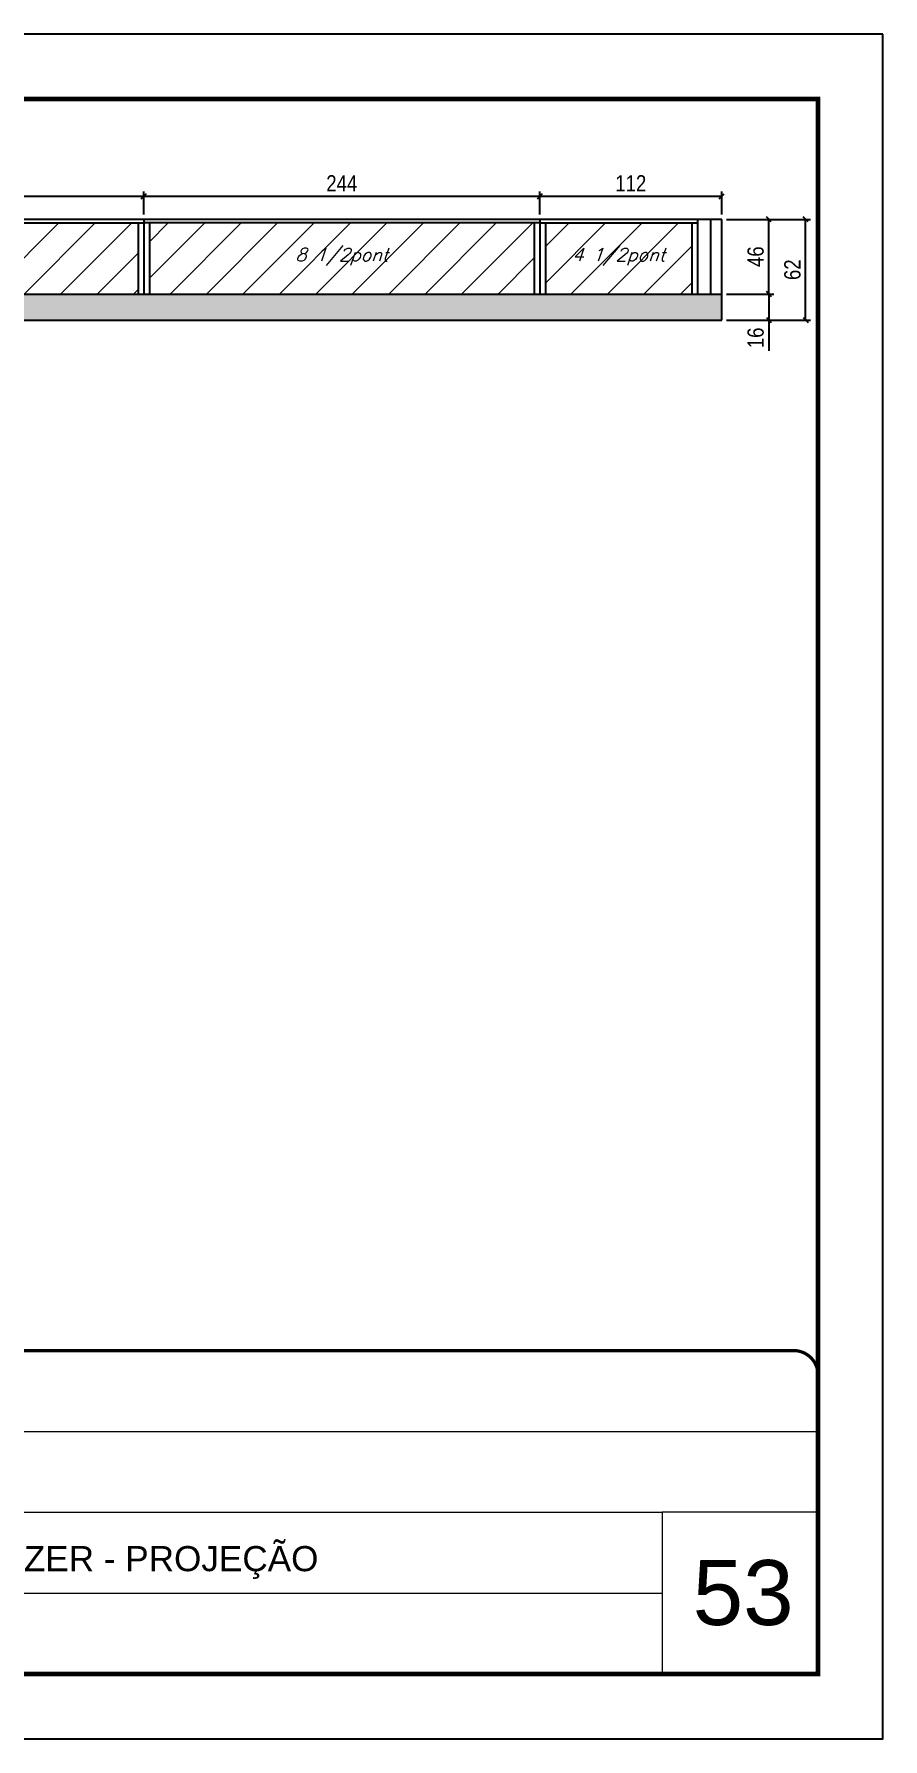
# Model space of a CAD drawing. Extents: x 2603 to 22413, y 1253 to 30260.
# Drawn here: x 3565 to 4088, y 13888 to 14938 of the extents above; entities that cross this region are included whole.
import ezdxf

# ---------------------------------------------------------------- set-up
doc = ezdxf.new("R2010")
doc.units = 0
doc.linetypes.add('CONTINUO', pattern=[0])
doc.linetypes.add('DASHED', pattern=[0.75, 0.5, -0.25])
for name, color, linetype, lineweight in [('CARIMBO', 255, 'Continuous', 9), ('Folhas', 255, 'Continuous', 9), ('Hachura', 251, 'Continuous', 9), ('SARRAFO DE PRESSAO', 251, 'DASHED', 9)]:
    doc.layers.add(name, color=color, linetype=linetype, lineweight=lineweight)
for name, color, linetype in [('COTA', 241, 'Continuous'), ('Painéis', 200, 'Continuous'), ('SARR_2.2x7', 40, 'Continuous'), ('SARR_3.5x7', 81, 'Continuous'), ('texto', 7, 'Continuous')]:
    doc.layers.add(name, color=color, linetype=linetype)
doc.layers.add('Laje_Perimetro', color=7, linetype='Continuous', plot=False)
doc.styles.add('ARIAL', font='arial.ttf')
doc.styles.add('COTA TECNICA', font='techl___.ttf', dxfattribs={"height": 10})
doc.styles.add('Romans', font='romans.shx')
doc.styles.add('Tecnologia', font='')
doc.styles.get('Tecnologia').set_extended_font_data('Forgotten Futurist')
doc.dimstyles.new('PAINEL', dxfattribs={"dimtxt": 10, "dimasz": 3, "dimexe": 3, "dimexo": 3, "dimgap": 3, "dimtad": 1, "dimdec": 1, "dimzin": 12, "dimdsep": 46, "dimtxsty": 'COTA TECNICA', "dimblk1": 'OBLIQUE', "dimblk2": 'OBLIQUE', "dimsah": 1, "dimcen": 0.9, "dimclrd": 4, "dimclre": 4, "dimclrt": 240, "dimadec": 1, "dimazin": 3, "dimtfac": 1, "dimtdec": 1, "dimtmove": 0, "dimatfit": 3, "dimfxl": 1, "dimtolj": 1, "dimtzin": 12, "dimarcsym": 0})

# ---------------------------------------------------------------- blocks, each defined once
blk = doc.blocks.new('9999999999')
at = {"color": 30, "linetype": 'CONTINUO'}
for p, q in [((98564.6, 34230.2), (98564.6, 34429.4)), ((98564.6, 34379.6), (99584, 34379.6)), ((98564.6, 34329.8), (99488, 34329.8)), ((99584, 34329.8), (99488, 34329.8)), ((99488, 34329.8), (99488, 34230.2)), ((98564.6, 34280), (99488, 34280))]:
    blk.add_line(p, q, dxfattribs=at)
at = {"color": 30, "linetype": 'CONTINUO', "const_width": 2}
blk.add_lwpolyline([(99584, 34230.2), (99584, 34414.4, 0.414214), (99569, 34429.4), (98229, 34429.4, 0.414214), (98214, 34414.4), (98214, 34245.2, 0.414214), (98229, 34230.2), (99584, 34230.2)], format="xyb", dxfattribs=at)
at = {"layer": 'Folhas'}
blk.add_lwpolyline([(98139, 34190.2), (99624, 34190.2), (99624, 35240.2), (98139, 35240.2)], close=True, dxfattribs=at)
at = {"layer": 'Folhas', "color": 30, "const_width": 3}
blk.add_lwpolyline([(98214, 34230.2), (99584, 34230.2), (99584, 35200.2), (98214, 35200.2)], close=True, dxfattribs=at)
at = {"color": 7, "linetype": 'Continuous', "ltscale": 5, "style": 'ARIAL'}
for s, height, p in [('SCHWARTZ', 15.48, (98837.7, 34393.1)), ('GWT', 15.48, (98837.7, 34343.3)), ('BUSINESS CENTER E LAZER - PROJEÇÃO', 15.483, (98837.7, 34293.5)), ('NOVA SISTEMAS CONSTRUTIVOS', 11.059, (98263.2, 34267.2)), ('LATERAIS DE VIGAS', 15.483, (98837.7, 34243.7))]:
    blk.add_text(s, height=height, dxfattribs=at).set_placement(p)
at = {"layer": 'Folhas', "color": 7, "style": 'Tecnologia', "width": 1.5}
for s, p in [('CLIENTE:', (98573.7, 34397.2)), ('OBRA:', (98573.7, 34347.3)), ('PAVIMENTO:', (98573.7, 34297.5)), ('PROJETO:', (98573.7, 34247.7))]:
    blk.add_text(s, height=14, dxfattribs=at).set_placement(p)
blk = doc.blocks.new('_Oblique')
at = {"color": 0, "linetype": 'ByBlock', "lineweight": -2}
blk.add_line((-0.5, -0.5), (0.5, 0.5), dxfattribs=at)
blk = doc.blocks.new('*D1859')
at = {"layer": 'COTA', "color": 4, "linetype": 'ByBlock', "lineweight": -2, "transparency": 16777216}
for p, q in [((3991.7, 14823.6), (4020.7, 14823.6)), ((4017.7, 14777.6), (4017.7, 14823.6)), ((3991.7, 14777.6), (4020.7, 14777.6))]:
    blk.add_line(p, q, dxfattribs=at)
at = {"layer": 'Defpoints', "color": 0, "linetype": 'ByBlock', "transparency": 16777216}
for p in [(3988.7, 14823.6), (4017.7, 14823.6), (3988.7, 14777.6)]:
    blk.add_point(p, dxfattribs=at)
at = {"layer": 'COTA', "color": 4, "linetype": 'ByBlock', "lineweight": -2, "transparency": 16777216, "xscale": 3, "yscale": 3, "zscale": 3}
for p, rotation in [((4017.7, 14823.6), 90), ((4017.7, 14777.6), 270)]:
    blk.add_blockref('_Oblique', p, dxfattribs=dict(at, rotation=rotation))
at = {"layer": 'COTA', "color": 240, "linetype": 'ByBlock', "transparency": 16777216, "insert": (4009.6, 14800.6), "char_height": 10, "attachment_point": 5, "rotation": 90, "style": 'COTA TECNICA'}
blk.add_mtext('\\A1;46', dxfattribs=at)
blk = doc.blocks.new('*D1860')
at = {"layer": 'COTA', "color": 4, "linetype": 'ByBlock', "lineweight": -2, "transparency": 16777216}
for p, q in [((3991.7, 14777.6), (4020.7, 14777.6)), ((4017.7, 14777.6), (4017.7, 14761.6)), ((3991.7, 14761.6), (4020.7, 14761.6)), ((4017.7, 14761.6), (4017.7, 14742.6))]:
    blk.add_line(p, q, dxfattribs=at)
at = {"layer": 'Defpoints', "color": 0, "linetype": 'ByBlock', "transparency": 16777216}
for p in [(3988.7, 14777.6), (3988.7, 14761.6), (4017.7, 14761.6)]:
    blk.add_point(p, dxfattribs=at)
at = {"layer": 'COTA', "color": 4, "linetype": 'ByBlock', "lineweight": -2, "transparency": 16777216, "xscale": 3, "yscale": 3, "zscale": 3}
for p, rotation in [((4017.7, 14777.6), 90), ((4017.7, 14761.6), 270)]:
    blk.add_blockref('_Oblique', p, dxfattribs=dict(at, rotation=rotation))
at = {"layer": 'COTA', "color": 240, "linetype": 'ByBlock', "transparency": 16777216, "insert": (4009.6, 14750.6), "char_height": 10, "attachment_point": 5, "rotation": 90, "style": 'COTA TECNICA'}
blk.add_mtext('\\A1;16', dxfattribs=at)
blk = doc.blocks.new('*D343')
at = {"layer": 'COTA', "color": 4, "linetype": 'ByBlock', "lineweight": -2, "transparency": 16777216}
for p, q in [((3991.7, 14823.6), (4043.4, 14823.6)), ((4040.4, 14761.6), (4040.4, 14823.6)), ((3991.7, 14761.6), (4043.4, 14761.6))]:
    blk.add_line(p, q, dxfattribs=at)
at = {"layer": 'Defpoints', "color": 0, "linetype": 'ByBlock', "transparency": 16777216}
for p in [(3988.7, 14823.6), (4040.4, 14823.6), (3988.7, 14761.6)]:
    blk.add_point(p, dxfattribs=at)
at = {"layer": 'COTA', "color": 4, "linetype": 'ByBlock', "lineweight": -2, "transparency": 16777216, "xscale": 3, "yscale": 3, "zscale": 3}
for p, rotation in [((4040.4, 14823.6), 90), ((4040.4, 14761.6), 270)]:
    blk.add_blockref('_Oblique', p, dxfattribs=dict(at, rotation=rotation))
at = {"layer": 'COTA', "color": 240, "linetype": 'ByBlock', "transparency": 16777216, "insert": (4032.3, 14792.6), "char_height": 10, "attachment_point": 5, "rotation": 90, "style": 'COTA TECNICA'}
blk.add_mtext('\\A1;62', dxfattribs=at)
blk = doc.blocks.new('*D1862')
at = {"layer": 'COTA', "color": 4, "linetype": 'ByBlock', "lineweight": -2, "transparency": 16777216}
for p, q in [((3388.7, 14826.6), (3388.7, 14840.8)), ((3388.7, 14837.8), (3632.7, 14837.8)), ((3632.7, 14826.6), (3632.7, 14840.8))]:
    blk.add_line(p, q, dxfattribs=at)
at = {"layer": 'Defpoints', "color": 0, "linetype": 'ByBlock', "transparency": 16777216}
for p in [(3632.7, 14837.8), (3388.7, 14823.6), (3632.7, 14823.6)]:
    blk.add_point(p, dxfattribs=at)
at = {"layer": 'COTA', "color": 4, "linetype": 'ByBlock', "lineweight": -2, "transparency": 16777216, "xscale": 3, "yscale": 3, "zscale": 3, "rotation": 180}
blk.add_blockref('_Oblique', (3388.7, 14837.8), dxfattribs=at)
at = {"layer": 'COTA', "color": 4, "linetype": 'ByBlock', "lineweight": -2, "transparency": 16777216, "xscale": 3, "yscale": 3, "zscale": 3}
blk.add_blockref('_Oblique', (3632.7, 14837.8), dxfattribs=at)
at = {"layer": 'COTA', "color": 240, "linetype": 'ByBlock', "transparency": 16777216, "insert": (3510.7, 14845.8), "char_height": 10, "attachment_point": 5, "style": 'COTA TECNICA'}
blk.add_mtext('\\A1;244', dxfattribs=at)
blk = doc.blocks.new('*D1863')
at = {"layer": 'COTA', "color": 4, "linetype": 'ByBlock', "lineweight": -2, "transparency": 16777216}
for p, q in [((3632.7, 14826.6), (3632.7, 14840.8)), ((3632.7, 14837.8), (3876.7, 14837.8)), ((3876.7, 14826.6), (3876.7, 14840.8))]:
    blk.add_line(p, q, dxfattribs=at)
at = {"layer": 'Defpoints', "color": 0, "linetype": 'ByBlock', "transparency": 16777216}
for p in [(3876.7, 14837.8), (3632.7, 14823.6), (3876.7, 14823.6)]:
    blk.add_point(p, dxfattribs=at)
at = {"layer": 'COTA', "color": 4, "linetype": 'ByBlock', "lineweight": -2, "transparency": 16777216, "xscale": 3, "yscale": 3, "zscale": 3, "rotation": 180}
blk.add_blockref('_Oblique', (3632.7, 14837.8), dxfattribs=at)
at = {"layer": 'COTA', "color": 4, "linetype": 'ByBlock', "lineweight": -2, "transparency": 16777216, "xscale": 3, "yscale": 3, "zscale": 3}
blk.add_blockref('_Oblique', (3876.7, 14837.8), dxfattribs=at)
at = {"layer": 'COTA', "color": 240, "linetype": 'ByBlock', "transparency": 16777216, "insert": (3754.7, 14845.8), "char_height": 10, "attachment_point": 5, "style": 'COTA TECNICA'}
blk.add_mtext('\\A1;244', dxfattribs=at)
blk = doc.blocks.new('*D1864')
at = {"layer": 'COTA', "color": 4, "linetype": 'ByBlock', "lineweight": -2, "transparency": 16777216}
for p, q in [((3876.7, 14826.6), (3876.7, 14840.8)), ((3876.7, 14837.8), (3988.7, 14837.8)), ((3988.7, 14826.6), (3988.7, 14840.8))]:
    blk.add_line(p, q, dxfattribs=at)
at = {"layer": 'Defpoints', "color": 0, "linetype": 'ByBlock', "transparency": 16777216}
for p in [(3988.7, 14837.8), (3876.7, 14823.6), (3988.7, 14823.6)]:
    blk.add_point(p, dxfattribs=at)
at = {"layer": 'COTA', "color": 4, "linetype": 'ByBlock', "lineweight": -2, "transparency": 16777216, "xscale": 3, "yscale": 3, "zscale": 3, "rotation": 180}
blk.add_blockref('_Oblique', (3876.7, 14837.8), dxfattribs=at)
at = {"layer": 'COTA', "color": 4, "linetype": 'ByBlock', "lineweight": -2, "transparency": 16777216, "xscale": 3, "yscale": 3, "zscale": 3}
blk.add_blockref('_Oblique', (3988.7, 14837.8), dxfattribs=at)
at = {"layer": 'COTA', "color": 240, "linetype": 'ByBlock', "transparency": 16777216, "insert": (3932.7, 14845.8), "char_height": 10, "attachment_point": 5, "style": 'COTA TECNICA'}
blk.add_mtext('\\A1;112', dxfattribs=at)

msp = doc.modelspace()

# ---------------------------------------------------------------- hatches: boundary and pattern name
at = {"layer": 'COTA', "linetype": 'ByBlock'}
h = msp.add_hatch(dxfattribs=at)
h.set_pattern_fill('AR-CONC', color=256, scale=0.03)
h.set_pattern_definition([(50, (-126418.0314, -5371.0305), (5.46554007, -0.47817257), [0.5715, -6.2865]), (355, (-126418.0314, -5371.0305), (-1.05730264, 5.73170536), [0.4572, -5.02921753]), (100.4514447, (-126417.576, -5371.0704), (4.40823741, 5.25353256), [0.48570026, -5.34270734]), (46.1842, (-126418.0314, -5369.5065), (8.13237123, -1.26126984), [0.85725, -9.42975]), (96.6355576, (-126417.354, -5369.612), (7.122124, 7.42278374), [0.7285507, -8.01406824]), (351.184151, (-126418.031, -5369.5065), (7.122124, 7.42278374), [0.685799, -7.54379196]), (21, (-126417.2694, -5369.8875), (4.54843174, -3.06795595), [0.5715, -6.2865]), (326, (-126417.2694, -5369.8875), (1.85406085, 5.52563898), [0.4572, -5.0292]), (71.451445, (-126416.8904, -5370.143), (6.40249258, 2.45768307), [0.48570026, -5.34269813]), (37.5, (-126418.0314, -5371.0305), (0.092658098, 2.536651166), [0, -4.96824, 0, -5.1054, 0, -5.04825]), (7.5, (-126418.0314, -5371.0305), (2.004589875, 3.005417245), [0, -2.91084, 0, -4.85394, 0, -1.92405]), (327.5, (-126419.7307, -5371.0305), (4.067717855, -0.17186232), [0, -1.905, 0, -5.9436, 0, -7.8867]), (317.5, (-126420.4927, -5371.0305), (4.44387544, 0.76279473), [0, -2.4765, 0, -3.94716, 0, -5.6007])])
h.paths.add_polyline_path([(3388.72, 14761.57), (3988.72, 14761.57), (3988.72, 14777.57), (3388.72, 14777.57), (3388.72, 14823.57), (3358.72, 14823.57), (3358.72, 14698.57), (2728.23, 14698.57), (2728.23, 14684.57), (3388.72, 14684.57)])
at = {"layer": 'Hachura', "linetype": 'ByBlock'}
h = msp.add_hatch(dxfattribs=at)
h.set_pattern_fill('ANSI31', color=256, scale=5)
h.set_pattern_definition([(45, (-126418.031, -5371.03), (-11.2253202, 11.2253202), [])])
h.paths.add_polyline_path([(3407.22, 14821.37), (3407.22, 14777.57), (3629.22, 14777.57), (3629.22, 14821.37)])
h.paths.add_polyline_path([(3636.22, 14821.37), (3636.22, 14777.57), (3873.22, 14777.57), (3873.22, 14821.37)])
h.paths.add_polyline_path([(3880.22, 14821.37), (3880.22, 14777.57), (3970.22, 14777.57), (3970.22, 14821.37)])

# ---------------------------------------------------------------- linework, layer by layer
at = {"layer": 'COTA', "linetype": 'ByBlock'}
for p, q in [((3988.72, 14761.57), (3988.72, 14777.57)), ((3388.72, 14761.57), (3988.72, 14761.57))]:
    msp.add_line(p, q, dxfattribs=at)
at = {"layer": 'Laje_Perimetro'}
msp.add_lwpolyline([(4087.97, 14937.7), (2602.97, 14937.7), (2602.97, 13887.7), (4087.97, 13887.7)], close=True, dxfattribs=at)
at = {"layer": 'Painéis', "linetype": 'Continuous'}
for p, q in [((3988.72, 14823.57), (3388.72, 14823.57)), ((3632.72, 14823.57), (3632.72, 14777.57)), ((3876.72, 14823.57), (3876.72, 14777.57)), ((3988.72, 14777.57), (3988.72, 14823.57)), ((3388.72, 14777.57), (3988.72, 14777.57))]:
    msp.add_line(p, q, dxfattribs=at)
at = {"layer": 'SARR_2.2x7', "linetype": 'Continuous'}
for p, q in [((3403.72, 14821.37), (3632.72, 14821.37)), ((3876.72, 14821.37), (3632.72, 14821.37)), ((3876.72, 14821.37), (3973.72, 14821.37)), ((3981.72, 14823.57), (3981.72, 14777.57))]:
    msp.add_line(p, q, dxfattribs=at)
at = {"layer": 'SARR_3.5x7'}
for p, q in [((3629.22, 14821.37), (3629.22, 14777.57)), ((3636.22, 14821.37), (3636.22, 14777.57)), ((3873.22, 14821.37), (3873.22, 14777.57)), ((3880.22, 14821.37), (3880.22, 14777.57)), ((3970.22, 14821.37), (3970.22, 14777.57)), ((3973.72, 14823.57), (3973.72, 14777.57))]:
    msp.add_line(p, q, dxfattribs=at)

# ---------------------------------------------------------------- block references
at = {"layer": 'SARRAFO DE PRESSAO', "color": 6, "linetype": 'ByBlock'}
msp.add_blockref('9999999999', (-95536.01, -20302.51), dxfattribs=at)

# ---------------------------------------------------------------- texts
at = {"layer": 'CARIMBO', "style": 'ARIAL'}
msp.add_text('53', height=40, dxfattribs=at).set_placement((3970.83, 13957.84))
at = {"layer": 'texto', "color": 2, "char_height": 8, "attachment_point": 5, "style": 'Romans'}
for s, insert in [('{\\Q19;\\C256;8 1/2pont}', (3754.72, 14800.57)), ('{\\Q19;\\C256;4 1/2pont}', (3925.22, 14800.57))]:
    msp.add_mtext(s, dxfattribs=dict(at, insert=insert))

# ---------------------------------------------------------------- dimensions: what is measured, and where the dimension line sits
at = {"layer": 'COTA', "linetype": 'ByBlock'}
dim = msp.add_linear_dim(base=(3632.72, 14837.77), p1=(3388.72, 14823.57), p2=(3632.72, 14823.57), dimstyle='PAINEL', dxfattribs=at)
dim.commit()
dim.dimension.update_dxf_attribs({"geometry": '*D1862', "text_midpoint": (3510.72, 14845.84)})
for base, p1, p2, picture, middle in [((3876.72, 14837.77), (3632.72, 14823.57), (3876.72, 14823.57), '*D1863', (3754.72, 14845.84)), ((3988.72, 14837.77), (3876.72, 14823.57), (3988.72, 14823.57), '*D1864', (3932.72, 14845.83))]:
    dim = msp.add_linear_dim(base=base, p1=p1, p2=p2, dimstyle='PAINEL', override={"dimtmove": 1}, dxfattribs=at)
    dim.commit()
    dim.dimension.update_dxf_attribs({"geometry": picture, "text_midpoint": middle})
for base, p1, p2, picture, middle in [((4017.67, 14823.57), (3988.72, 14777.57), (3988.72, 14823.57), '*D1859', (4009.57, 14800.57)), ((4040.38, 14823.57), (3988.72, 14761.57), (3988.72, 14823.57), '*D343', (4032.28, 14792.57)), ((4017.67, 14761.57), (3988.72, 14777.57), (3988.72, 14761.57), '*D1860', (4009.57, 14750.56))]:
    dim = msp.add_linear_dim(base=base, p1=p1, p2=p2, angle=90, dimstyle='PAINEL', dxfattribs=at)
    dim.commit()
    dim.dimension.update_dxf_attribs({"geometry": picture, "text_midpoint": middle})

doc.saveas('drawing.dxf')
